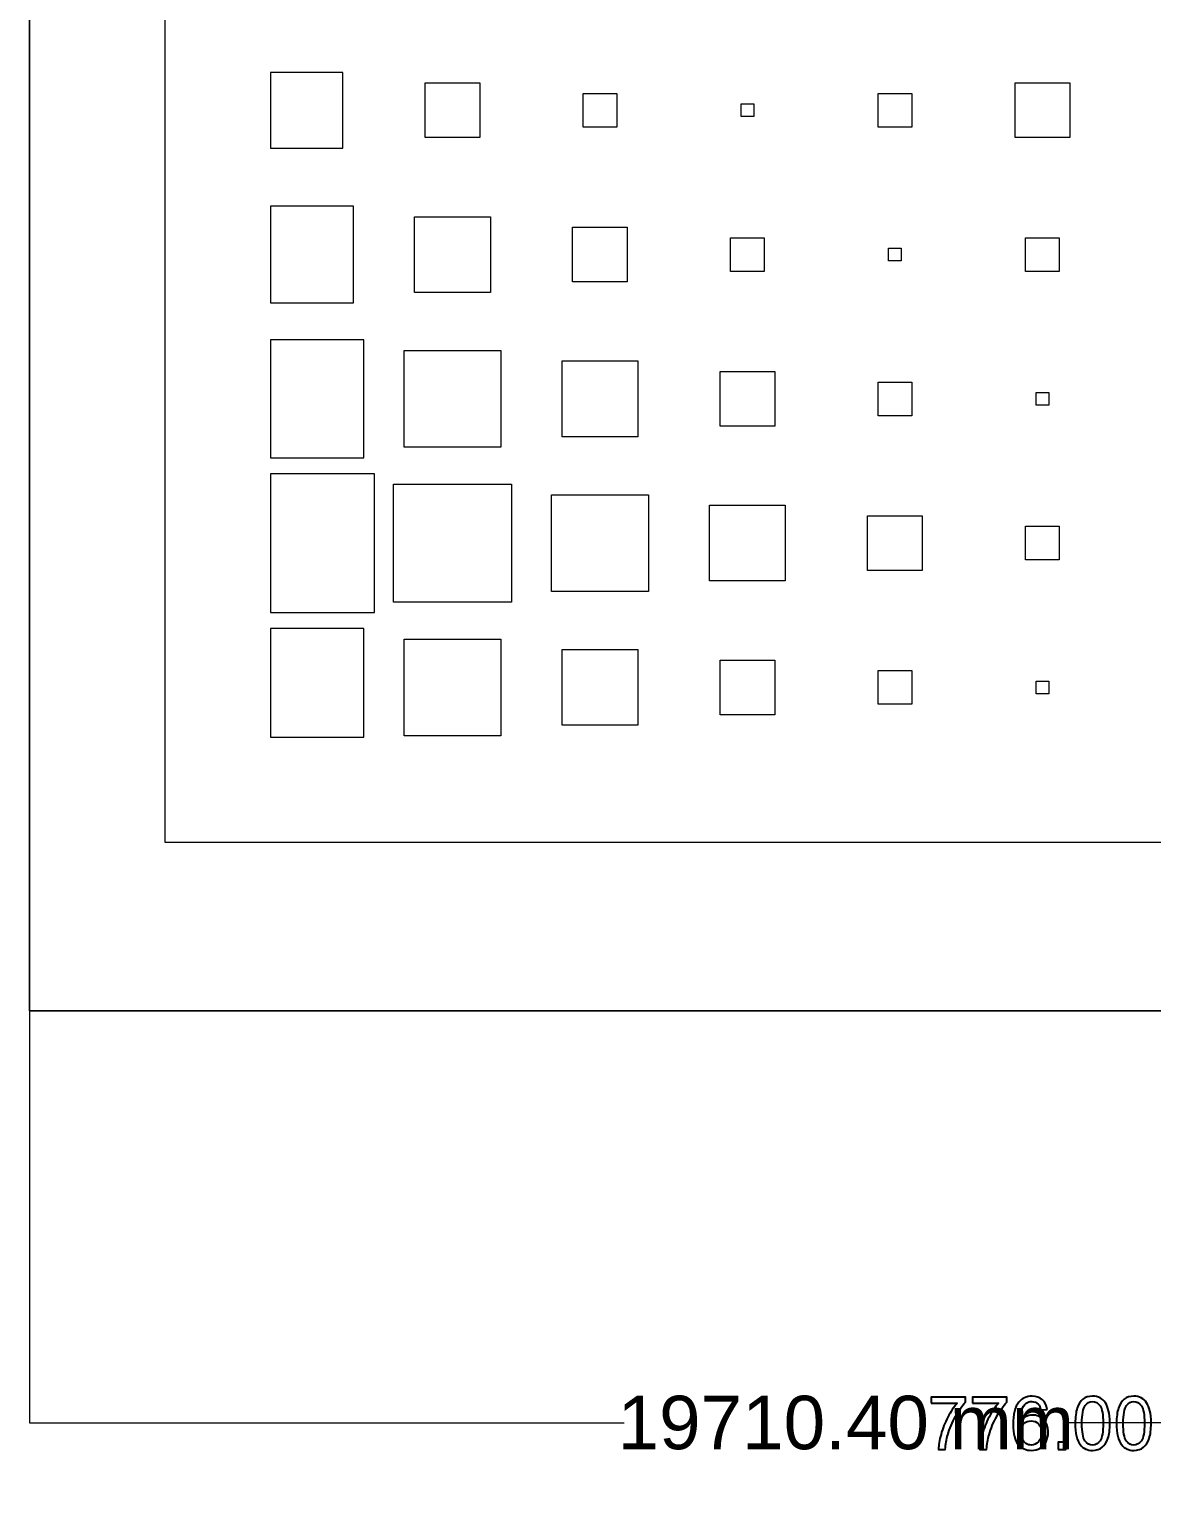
# Model space of a CAD drawing. Header units: millimetres. Extents: x -1282 to 711, y -1253 to 1504.
# Drawn here: x -388 to 145, y -1253 to -553 of the extents above; entities that cross this region are included whole.
import ezdxf

# ---------------------------------------------------------------- set-up
doc = ezdxf.new("R2010")
doc.units = ezdxf.units.MM
doc.header["$MEASUREMENT"] = 0
doc.layers.add('Livello 1', color=7, linetype='Continuous')
doc.styles.add('1', font='arial.ttf', dxfattribs={"height": 25.400016})
doc.dimstyles.get("Standard").update_dxf_attribs({"dimtxt": 0.18, "dimasz": 0.18, "dimexe": 0.18, "dimexo": 0.0625, "dimgap": 0.09, "dimtad": 0, "dimtih": 1, "dimtoh": 1, "dimdec": 4, "dimzin": 0, "dimdsep": 46, "dimtxsty": 'Standard', "dimcen": 0.09, "dimadec": 0, "dimazin": 0, "dimtfac": 1, "dimtdec": 4, "dimtofl": 0, "dimtmove": 0, "dimatfit": 3, "dimfxl": 1, "dimtolj": 1, "dimtzin": 0, "dimarcsym": 0})

# ---------------------------------------------------------------- blocks, each defined once
blk = doc.blocks.new('*D4')
at = {"layer": 'Defpoints', "color": 0}
for p in [(388, -951.92), (-388, -1019.5), (388, -1215.39)]:
    blk.add_point(p, dxfattribs=at)
at = {"layer": 'Livello 1', "color": 250, "lineweight": 9}
for p, q in [((388, -951.99), (388, -1215.57)), ((-388, -1019.56), (-388, -1215.57)), ((-387.82, -1215.39), (-105.41, -1215.39)), ((387.82, -1215.39), (105.41, -1215.39))]:
    blk.add_line(p, q, dxfattribs=at)
at = {"layer": 'Livello 1', "color": 250}
for points in [[(-387.82, -1215.36), (-387.82, -1215.42), (-388, -1215.39)], [(387.82, -1215.42), (387.82, -1215.36), (388, -1215.39)]]:
    blk.add_solid(points, dxfattribs=at)
at = {"layer": 'Livello 1', "color": 250, "insert": (0, -1215.39), "char_height": 25.4, "attachment_point": 5, "style": '1'}
blk.add_mtext('\\A1;19710.40 mm', dxfattribs=at)

msp = doc.modelspace()

# ---------------------------------------------------------------- linework, layer by layer
at = {"layer": 'Livello 1', "color": 2, "lineweight": 9}
msp.add_lwpolyline([(-388, -1019.5), (388, -1019.5), (388, 1069.4996), (-388, 1069.4996), (-388, -1019.5)], close=True, dxfattribs=at)
at = {"layer": 'Livello 1', "color": 177, "lineweight": 9}
msp.add_open_spline([(323.5, 989.4996), (323.5, 989.4996), (-323.5, 989.4996), (-323.5, 989.4996), (-323.5, 989.4996), (-323.5, 989.4996), (-323.5, -939.5), (-323.5, -939.5), (-323.5, -939.5), (-323.5, -939.5), (323.5, -939.5), (323.5, -939.5), (323.5, -939.5), (323.5, -939.5), (323.5, -150.5774), (323.5, -150.5774), (323.5, -150.5774), (323.5, -150.5774), (255.7846, -111.8248), (255.7846, -111.8248), (255.7846, -111.8248), (255.7846, -111.8248), (323.5, 91.9396), (323.5, 91.9396), (323.5, 91.9396), (323.5, 91.9396), (323.5, 989.4996), (323.5, 989.4996)], degree=3, knots=[0, 0, 0, 0, 0.125, 0.125, 0.125, 0.125, 0.25, 0.25, 0.25, 0.25, 0.375, 0.375, 0.375, 0.375, 0.5, 0.5, 0.5, 0.5, 0.625, 0.625, 0.625, 0.625, 0.75, 0.75, 0.75, 0.75, 1, 1, 1, 1], dxfattribs=at)
at = {"layer": 'Livello 1', "color": 242, "lineweight": 9}
for points, knots in [([(388, 980.5), (388, 980.5), (388, -1019.5), (388, -1019.5), (388, -1019.5), (388, -1019.5), (-388, -1019.5), (-388, -1019.5), (-388, -1019.5), (-388, -1019.5), (-388, 980.5), (-388, 980.5)], [0, 0, 0, 0, 0.25, 0.25, 0.25, 0.25, 0.5, 0.5, 0.5, 0.5, 1, 1, 1, 1]), ([(-273.5, -609.5188), (-273.5, -609.5188), (-239.026, -609.5188), (-239.026, -609.5188), (-239.026, -609.5188), (-239.026, -609.5188), (-239.026, -573.5188), (-239.026, -573.5188), (-239.026, -573.5188), (-239.026, -573.5188), (-273.5, -573.5188), (-273.5, -573.5188)], [0, 0, 0, 0, 0.25, 0.25, 0.25, 0.25, 0.5, 0.5, 0.5, 0.5, 1, 1, 1, 1]), ([(-199.9374, -604.5188), (-199.9374, -604.5188), (-173.9374, -604.5188), (-173.9374, -604.5188), (-173.9374, -604.5188), (-173.9374, -604.5188), (-173.9374, -578.5188), (-173.9374, -578.5188), (-173.9374, -578.5188), (-173.9374, -578.5188), (-199.9374, -578.5188), (-199.9374, -578.5188), (-199.9374, -578.5188), (-199.9374, -578.5188), (-199.9374, -604.5188), (-199.9374, -604.5188)], [0, 0, 0, 0, 0.2, 0.2, 0.2, 0.2, 0.4, 0.4, 0.4, 0.4, 0.6, 0.6, 0.6, 0.6, 1, 1, 1, 1]), ([(80.4174, -604.5188), (80.4174, -604.5188), (106.4174, -604.5188), (106.4174, -604.5188), (106.4174, -604.5188), (106.4174, -604.5188), (106.4174, -578.5188), (106.4174, -578.5188), (106.4174, -578.5188), (106.4174, -578.5188), (80.4174, -578.5188), (80.4174, -578.5188), (80.4174, -578.5188), (80.4174, -578.5188), (80.4174, -604.5188), (80.4174, -604.5188)], [0, 0, 0, 0, 0.2, 0.2, 0.2, 0.2, 0.4, 0.4, 0.4, 0.4, 0.6, 0.6, 0.6, 0.6, 1, 1, 1, 1]), ([(-124.8488, -599.5188), (-124.8488, -599.5188), (-108.8488, -599.5188), (-108.8488, -599.5188), (-108.8488, -599.5188), (-108.8488, -599.5188), (-108.8488, -583.5188), (-108.8488, -583.5188), (-108.8488, -583.5188), (-108.8488, -583.5188), (-124.8488, -583.5188), (-124.8488, -583.5188), (-124.8488, -583.5188), (-124.8488, -583.5188), (-124.8488, -599.5188), (-124.8488, -599.5188)], [0, 0, 0, 0, 0.2, 0.2, 0.2, 0.2, 0.4, 0.4, 0.4, 0.4, 0.6, 0.6, 0.6, 0.6, 1, 1, 1, 1]), ([(15.3286, -599.5188), (15.3286, -599.5188), (31.3286, -599.5188), (31.3286, -599.5188), (31.3286, -599.5188), (31.3286, -599.5188), (31.3286, -583.5188), (31.3286, -583.5188), (31.3286, -583.5188), (31.3286, -583.5188), (15.3286, -583.5188), (15.3286, -583.5188), (15.3286, -583.5188), (15.3286, -583.5188), (15.3286, -599.5188), (15.3286, -599.5188)], [0, 0, 0, 0, 0.2, 0.2, 0.2, 0.2, 0.4, 0.4, 0.4, 0.4, 0.6, 0.6, 0.6, 0.6, 1, 1, 1, 1]), ([(-49.76, -594.5188), (-49.76, -594.5188), (-43.76, -594.5188), (-43.76, -594.5188), (-43.76, -594.5188), (-43.76, -594.5188), (-43.76, -588.5188), (-43.76, -588.5188), (-43.76, -588.5188), (-43.76, -588.5188), (-49.76, -588.5188), (-49.76, -588.5188), (-49.76, -588.5188), (-49.76, -588.5188), (-49.76, -594.5188), (-49.76, -594.5188)], [0, 0, 0, 0, 0.2, 0.2, 0.2, 0.2, 0.4, 0.4, 0.4, 0.4, 0.6, 0.6, 0.6, 0.6, 1, 1, 1, 1]), ([(-273.5001, -683.0959), (-273.5001, -683.0959), (-234.026, -683.0959), (-234.026, -683.0959), (-234.026, -683.0959), (-234.026, -683.0959), (-234.026, -637.0959), (-234.026, -637.0959), (-234.026, -637.0959), (-234.026, -637.0959), (-273.5001, -637.0959), (-273.5001, -637.0959)], [0, 0, 0, 0, 0.25, 0.25, 0.25, 0.25, 0.5, 0.5, 0.5, 0.5, 1, 1, 1, 1]), ([(-204.9374, -678.0959), (-204.9374, -678.0959), (-168.9374, -678.0959), (-168.9374, -678.0959), (-168.9374, -678.0959), (-168.9374, -678.0959), (-168.9374, -642.0959), (-168.9374, -642.0959), (-168.9374, -642.0959), (-168.9374, -642.0959), (-204.9374, -642.0959), (-204.9374, -642.0959), (-204.9374, -642.0959), (-204.9374, -642.0959), (-204.9374, -678.0959), (-204.9374, -678.0959)], [0, 0, 0, 0, 0.2, 0.2, 0.2, 0.2, 0.4, 0.4, 0.4, 0.4, 0.6, 0.6, 0.6, 0.6, 1, 1, 1, 1]), ([(-129.8482, -673.0959), (-129.8482, -673.0959), (-103.8482, -673.0959), (-103.8482, -673.0959), (-103.8482, -673.0959), (-103.8482, -673.0959), (-103.8482, -647.0959), (-103.8482, -647.0959), (-103.8482, -647.0959), (-103.8482, -647.0959), (-129.8482, -647.0959), (-129.8482, -647.0959), (-129.8482, -647.0959), (-129.8482, -647.0959), (-129.8482, -673.0959), (-129.8482, -673.0959)], [0, 0, 0, 0, 0.2, 0.2, 0.2, 0.2, 0.4, 0.4, 0.4, 0.4, 0.6, 0.6, 0.6, 0.6, 1, 1, 1, 1]), ([(-54.7596, -668.0959), (-54.7596, -668.0959), (-38.7596, -668.0959), (-38.7596, -668.0959), (-38.7596, -668.0959), (-38.7596, -668.0959), (-38.7596, -652.0959), (-38.7596, -652.0959), (-38.7596, -652.0959), (-38.7596, -652.0959), (-54.7596, -652.0959), (-54.7596, -652.0959), (-54.7596, -652.0959), (-54.7596, -652.0959), (-54.7596, -668.0959), (-54.7596, -668.0959)], [0, 0, 0, 0, 0.2, 0.2, 0.2, 0.2, 0.4, 0.4, 0.4, 0.4, 0.6, 0.6, 0.6, 0.6, 1, 1, 1, 1]), ([(20.3292, -663.0959), (20.3292, -663.0959), (26.3292, -663.0959), (26.3292, -663.0959), (26.3292, -663.0959), (26.3292, -663.0959), (26.3292, -657.0959), (26.3292, -657.0959), (26.3292, -657.0959), (26.3292, -657.0959), (20.3292, -657.0959), (20.3292, -657.0959), (20.3292, -657.0959), (20.3292, -657.0959), (20.3292, -663.0959), (20.3292, -663.0959)], [0, 0, 0, 0, 0.2, 0.2, 0.2, 0.2, 0.4, 0.4, 0.4, 0.4, 0.6, 0.6, 0.6, 0.6, 1, 1, 1, 1]), ([(85.4178, -668.0959), (85.4178, -668.0959), (101.4178, -668.0959), (101.4178, -668.0959), (101.4178, -668.0959), (101.4178, -668.0959), (101.4178, -652.0959), (101.4178, -652.0959), (101.4178, -652.0959), (101.4178, -652.0959), (85.4178, -652.0959), (85.4178, -652.0959), (85.4178, -652.0959), (85.4178, -652.0959), (85.4178, -668.0959), (85.4178, -668.0959)], [0, 0, 0, 0, 0.2, 0.2, 0.2, 0.2, 0.4, 0.4, 0.4, 0.4, 0.6, 0.6, 0.6, 0.6, 1, 1, 1, 1]), ([(-273.5001, -756.6729), (-273.5001, -756.6729), (-229.026, -756.6729), (-229.026, -756.6729), (-229.026, -756.6729), (-229.026, -756.6729), (-229.026, -700.6729), (-229.026, -700.6729), (-229.026, -700.6729), (-229.026, -700.6729), (-273.5, -700.6729), (-273.5, -700.6729)], [0, 0, 0, 0, 0.25, 0.25, 0.25, 0.25, 0.5, 0.5, 0.5, 0.5, 1, 1, 1, 1]), ([(-209.9374, -751.6729), (-209.9374, -751.6729), (-163.9374, -751.6729), (-163.9374, -751.6729), (-163.9374, -751.6729), (-163.9374, -751.6729), (-163.9374, -705.6729), (-163.9374, -705.6729), (-163.9374, -705.6729), (-163.9374, -705.6729), (-209.9374, -705.6729), (-209.9374, -705.6729), (-209.9374, -705.6729), (-209.9374, -705.6729), (-209.9374, -751.6729), (-209.9374, -751.6729)], [0, 0, 0, 0, 0.2, 0.2, 0.2, 0.2, 0.4, 0.4, 0.4, 0.4, 0.6, 0.6, 0.6, 0.6, 1, 1, 1, 1]), ([(-134.849, -746.6729), (-134.849, -746.6729), (-98.849, -746.6729), (-98.849, -746.6729), (-98.849, -746.6729), (-98.849, -746.6729), (-98.849, -710.6729), (-98.849, -710.6729), (-98.849, -710.6729), (-98.849, -710.6729), (-134.849, -710.6729), (-134.849, -710.6729), (-134.849, -710.6729), (-134.849, -710.6729), (-134.849, -746.6729), (-134.849, -746.6729)], [0, 0, 0, 0, 0.2, 0.2, 0.2, 0.2, 0.4, 0.4, 0.4, 0.4, 0.6, 0.6, 0.6, 0.6, 1, 1, 1, 1]), ([(-59.7598, -741.6729), (-59.7598, -741.6729), (-33.7598, -741.6729), (-33.7598, -741.6729), (-33.7598, -741.6729), (-33.7598, -741.6729), (-33.7598, -715.6729), (-33.7598, -715.6729), (-33.7598, -715.6729), (-33.7598, -715.6729), (-59.7598, -715.6729), (-59.7598, -715.6729), (-59.7598, -715.6729), (-59.7598, -715.6729), (-59.7598, -741.6729), (-59.7598, -741.6729)], [0, 0, 0, 0, 0.2, 0.2, 0.2, 0.2, 0.4, 0.4, 0.4, 0.4, 0.6, 0.6, 0.6, 0.6, 1, 1, 1, 1]), ([(15.3288, -736.6729), (15.3288, -736.6729), (31.3288, -736.6729), (31.3288, -736.6729), (31.3288, -736.6729), (31.3288, -736.6729), (31.3288, -720.6729), (31.3288, -720.6729), (31.3288, -720.6729), (31.3288, -720.6729), (15.3288, -720.6729), (15.3288, -720.6729), (15.3288, -720.6729), (15.3288, -720.6729), (15.3288, -736.6729), (15.3288, -736.6729)], [0, 0, 0, 0, 0.2, 0.2, 0.2, 0.2, 0.4, 0.4, 0.4, 0.4, 0.6, 0.6, 0.6, 0.6, 1, 1, 1, 1]), ([(90.4176, -731.6729), (90.4176, -731.6729), (96.4176, -731.6729), (96.4176, -731.6729), (96.4176, -731.6729), (96.4176, -731.6729), (96.4176, -725.6729), (96.4176, -725.6729), (96.4176, -725.6729), (96.4176, -725.6729), (90.4176, -725.6729), (90.4176, -725.6729), (90.4176, -725.6729), (90.4176, -725.6729), (90.4176, -731.6729), (90.4176, -731.6729)], [0, 0, 0, 0, 0.2, 0.2, 0.2, 0.2, 0.4, 0.4, 0.4, 0.4, 0.6, 0.6, 0.6, 0.6, 1, 1, 1, 1]), ([(-273.5, -830.25), (-273.5, -830.25), (-224.026, -830.25), (-224.026, -830.25), (-224.026, -830.25), (-224.026, -830.25), (-224.026, -764.25), (-224.026, -764.25), (-224.026, -764.25), (-224.026, -764.25), (-273.5, -764.25), (-273.5, -764.25)], [0, 0, 0, 0, 0.25, 0.25, 0.25, 0.25, 0.5, 0.5, 0.5, 0.5, 1, 1, 1, 1]), ([(-214.9374, -825.25), (-214.9374, -825.25), (-158.9374, -825.25), (-158.9374, -825.25), (-158.9374, -825.25), (-158.9374, -825.25), (-158.9374, -769.25), (-158.9374, -769.25), (-158.9374, -769.25), (-158.9374, -769.25), (-214.9374, -769.25), (-214.9374, -769.25), (-214.9374, -769.25), (-214.9374, -769.25), (-214.9374, -825.25), (-214.9374, -825.25)], [0, 0, 0, 0, 0.2, 0.2, 0.2, 0.2, 0.4, 0.4, 0.4, 0.4, 0.6, 0.6, 0.6, 0.6, 1, 1, 1, 1]), ([(-139.8486, -820.25), (-139.8486, -820.25), (-93.8486, -820.25), (-93.8486, -820.25), (-93.8486, -820.25), (-93.8486, -820.25), (-93.8486, -774.25), (-93.8486, -774.25), (-93.8486, -774.25), (-93.8486, -774.25), (-139.8486, -774.25), (-139.8486, -774.25), (-139.8486, -774.25), (-139.8486, -774.25), (-139.8486, -820.25), (-139.8486, -820.25)], [0, 0, 0, 0, 0.2, 0.2, 0.2, 0.2, 0.4, 0.4, 0.4, 0.4, 0.6, 0.6, 0.6, 0.6, 1, 1, 1, 1]), ([(-64.7602, -815.25), (-64.7602, -815.25), (-28.7602, -815.25), (-28.7602, -815.25), (-28.7602, -815.25), (-28.7602, -815.25), (-28.7602, -779.25), (-28.7602, -779.25), (-28.7602, -779.25), (-28.7602, -779.25), (-64.7602, -779.25), (-64.7602, -779.25), (-64.7602, -779.25), (-64.7602, -779.25), (-64.7602, -815.25), (-64.7602, -815.25)], [0, 0, 0, 0, 0.2, 0.2, 0.2, 0.2, 0.4, 0.4, 0.4, 0.4, 0.6, 0.6, 0.6, 0.6, 1, 1, 1, 1]), ([(10.329, -810.25), (10.329, -810.25), (36.329, -810.25), (36.329, -810.25), (36.329, -810.25), (36.329, -810.25), (36.329, -784.25), (36.329, -784.25), (36.329, -784.25), (36.329, -784.25), (10.329, -784.25), (10.329, -784.25), (10.329, -784.25), (10.329, -784.25), (10.329, -810.25), (10.329, -810.25)], [0, 0, 0, 0, 0.2, 0.2, 0.2, 0.2, 0.4, 0.4, 0.4, 0.4, 0.6, 0.6, 0.6, 0.6, 1, 1, 1, 1]), ([(85.4176, -805.25), (85.4176, -805.25), (101.4176, -805.25), (101.4176, -805.25), (101.4176, -805.25), (101.4176, -805.25), (101.4176, -789.25), (101.4176, -789.25), (101.4176, -789.25), (101.4176, -789.25), (85.4176, -789.25), (85.4176, -789.25), (85.4176, -789.25), (85.4176, -789.25), (85.4176, -805.25), (85.4176, -805.25)], [0, 0, 0, 0, 0.2, 0.2, 0.2, 0.2, 0.4, 0.4, 0.4, 0.4, 0.6, 0.6, 0.6, 0.6, 1, 1, 1, 1]), ([(-229.026, -889.5), (-229.026, -889.5), (-229.026, -837.8269), (-229.026, -837.8269), (-229.026, -837.8269), (-229.026, -837.8269), (-273.5001, -837.8269), (-273.5001, -837.8269)], [0, 0, 0, 0, 0.333333333, 0.333333333, 0.333333333, 0.333333333, 1, 1, 1, 1]), ([(-273.5, -837.8269), (-273.5, -837.8269), (-273.5, -889.5), (-273.5, -889.5), (-273.5, -889.5), (-273.5, -889.5), (-229.0261, -889.5), (-229.0261, -889.5)], [0, 0, 0, 0, 0.333333333, 0.333333333, 0.333333333, 0.333333333, 1, 1, 1, 1]), ([(-209.9374, -888.8269), (-209.9374, -888.8269), (-163.9374, -888.8269), (-163.9374, -888.8269), (-163.9374, -888.8269), (-163.9374, -888.8269), (-163.9374, -842.8269), (-163.9374, -842.8269), (-163.9374, -842.8269), (-163.9374, -842.8269), (-209.9374, -842.8269), (-209.9374, -842.8269), (-209.9374, -842.8269), (-209.9374, -842.8269), (-209.9374, -888.8269), (-209.9374, -888.8269)], [0, 0, 0, 0, 0.2, 0.2, 0.2, 0.2, 0.4, 0.4, 0.4, 0.4, 0.6, 0.6, 0.6, 0.6, 1, 1, 1, 1]), ([(-134.849, -883.8269), (-134.849, -883.8269), (-98.849, -883.8269), (-98.849, -883.8269), (-98.849, -883.8269), (-98.849, -883.8269), (-98.849, -847.8269), (-98.849, -847.8269), (-98.849, -847.8269), (-98.849, -847.8269), (-134.849, -847.8269), (-134.849, -847.8269), (-134.849, -847.8269), (-134.849, -847.8269), (-134.849, -883.8269), (-134.849, -883.8269)], [0, 0, 0, 0, 0.2, 0.2, 0.2, 0.2, 0.4, 0.4, 0.4, 0.4, 0.6, 0.6, 0.6, 0.6, 1, 1, 1, 1]), ([(-59.7598, -878.8269), (-59.7598, -878.8269), (-33.7598, -878.8269), (-33.7598, -878.8269), (-33.7598, -878.8269), (-33.7598, -878.8269), (-33.7598, -852.8269), (-33.7598, -852.8269), (-33.7598, -852.8269), (-33.7598, -852.8269), (-59.7598, -852.8269), (-59.7598, -852.8269), (-59.7598, -852.8269), (-59.7598, -852.8269), (-59.7598, -878.8269), (-59.7598, -878.8269)], [0, 0, 0, 0, 0.2, 0.2, 0.2, 0.2, 0.4, 0.4, 0.4, 0.4, 0.6, 0.6, 0.6, 0.6, 1, 1, 1, 1]), ([(15.3288, -873.8269), (15.3288, -873.8269), (31.3288, -873.8269), (31.3288, -873.8269), (31.3288, -873.8269), (31.3288, -873.8269), (31.3288, -857.8269), (31.3288, -857.8269), (31.3288, -857.8269), (31.3288, -857.8269), (15.3288, -857.8269), (15.3288, -857.8269), (15.3288, -857.8269), (15.3288, -857.8269), (15.3288, -873.8269), (15.3288, -873.8269)], [0, 0, 0, 0, 0.2, 0.2, 0.2, 0.2, 0.4, 0.4, 0.4, 0.4, 0.6, 0.6, 0.6, 0.6, 1, 1, 1, 1]), ([(90.4176, -868.8269), (90.4176, -868.8269), (96.4176, -868.8269), (96.4176, -868.8269), (96.4176, -868.8269), (96.4176, -868.8269), (96.4176, -862.8269), (96.4176, -862.8269), (96.4176, -862.8269), (96.4176, -862.8269), (90.4176, -862.8269), (90.4176, -862.8269), (90.4176, -862.8269), (90.4176, -862.8269), (90.4176, -868.8269), (90.4176, -868.8269)], [0, 0, 0, 0, 0.2, 0.2, 0.2, 0.2, 0.4, 0.4, 0.4, 0.4, 0.6, 0.6, 0.6, 0.6, 1, 1, 1, 1])]:
    msp.add_open_spline(points, degree=3, knots=knots, dxfattribs=at)
for points in [[(-273.5, -573.5188), (-273.5, -573.5188), (-273.5, -609.5188), (-273.5, -609.5188)], [(-273.5, -637.0959), (-273.5, -637.0959), (-273.5, -683.0959), (-273.5, -683.0959)], [(-273.5, -700.6729), (-273.5, -700.6729), (-273.5, -756.6729), (-273.5, -756.6729)], [(-273.5, -764.25), (-273.5, -764.25), (-273.5, -830.25), (-273.5, -830.25)]]:
    msp.add_open_spline(points, degree=3, dxfattribs=at)
at = {"layer": 'Livello 1', "color": 250}
for points, knots in [([(40.5598, -1206.091), (40.5598, -1206.091), (40.5598, -1203.1277), (40.5598, -1203.1277), (40.5598, -1203.1277), (40.5598, -1203.1277), (56.8934, -1203.1277), (56.8934, -1203.1277), (56.8934, -1203.1277), (56.8934, -1203.1277), (56.8934, -1205.5266), (56.8934, -1205.5266), (56.8934, -1205.5266), (55.2882, -1207.2376), (53.689, -1209.513), (52.1132, -1212.3528), (52.1132, -1212.3528), (50.5316, -1215.1927), (49.3145, -1218.1149), (48.4502, -1221.1194), (48.4502, -1221.1194), (47.8329, -1223.2302), (47.433, -1225.5526), (47.2625, -1228.0691), (47.2625, -1228.0691), (47.2625, -1228.0691), (44.0875, -1228.0691), (44.0875, -1228.0691), (44.0875, -1228.0691), (44.1228, -1226.0818), (44.5109, -1223.677), (45.2576, -1220.8607), (45.2576, -1220.8607), (46.0043, -1218.0384), (47.0685, -1215.3221), (48.462, -1212.7056), (48.462, -1212.7056), (49.8555, -1210.0892), (51.3371, -1207.8843), (52.907, -1206.091), (52.907, -1206.091), (52.907, -1206.091), (40.5598, -1206.091), (40.5598, -1206.091)], [0, 0, 0, 0, 0.083333333, 0.083333333, 0.083333333, 0.083333333, 0.166666667, 0.166666667, 0.166666667, 0.166666667, 0.25, 0.25, 0.25, 0.25, 0.333333333, 0.333333333, 0.333333333, 0.333333333, 0.416666667, 0.416666667, 0.416666667, 0.416666667, 0.5, 0.5, 0.5, 0.5, 0.583333333, 0.583333333, 0.583333333, 0.583333333, 0.666666667, 0.666666667, 0.666666667, 0.666666667, 0.75, 0.75, 0.75, 0.75, 0.833333333, 0.833333333, 0.833333333, 0.833333333, 1, 1, 1, 1]), ([(60.1801, -1206.091), (60.1801, -1206.091), (60.1801, -1203.1277), (60.1801, -1203.1277), (60.1801, -1203.1277), (60.1801, -1203.1277), (76.5137, -1203.1277), (76.5137, -1203.1277), (76.5137, -1203.1277), (76.5137, -1203.1277), (76.5137, -1205.5266), (76.5137, -1205.5266), (76.5137, -1205.5266), (74.9085, -1207.2376), (73.3093, -1209.513), (71.7335, -1212.3528), (71.7335, -1212.3528), (70.1519, -1215.1927), (68.9348, -1218.1149), (68.0705, -1221.1194), (68.0705, -1221.1194), (67.4532, -1223.2302), (67.0533, -1225.5526), (66.8828, -1228.0691), (66.8828, -1228.0691), (66.8828, -1228.0691), (63.7078, -1228.0691), (63.7078, -1228.0691), (63.7078, -1228.0691), (63.7431, -1226.0818), (64.1312, -1223.677), (64.8779, -1220.8607), (64.8779, -1220.8607), (65.6246, -1218.0384), (66.6888, -1215.3221), (68.0823, -1212.7056), (68.0823, -1212.7056), (69.4758, -1210.0892), (70.9574, -1207.8843), (72.5273, -1206.091), (72.5273, -1206.091), (72.5273, -1206.091), (60.1801, -1206.091), (60.1801, -1206.091)], [0, 0, 0, 0, 0.083333333, 0.083333333, 0.083333333, 0.083333333, 0.166666667, 0.166666667, 0.166666667, 0.166666667, 0.25, 0.25, 0.25, 0.25, 0.333333333, 0.333333333, 0.333333333, 0.333333333, 0.416666667, 0.416666667, 0.416666667, 0.416666667, 0.5, 0.5, 0.5, 0.5, 0.583333333, 0.583333333, 0.583333333, 0.583333333, 0.666666667, 0.666666667, 0.666666667, 0.666666667, 0.75, 0.75, 0.75, 0.75, 0.833333333, 0.833333333, 0.833333333, 0.833333333, 1, 1, 1, 1]), ([(95.7459, -1208.9838), (95.7459, -1208.9838), (92.6768, -1209.2308), (92.6768, -1209.2308), (92.6768, -1209.2308), (92.4004, -1208.0137), (92.0065, -1207.1258), (91.4949, -1206.5732), (91.4949, -1206.5732), (90.6542, -1205.6853), (89.6135, -1205.2444), (88.3787, -1205.2444), (88.3787, -1205.2444), (87.3851, -1205.2444), (86.5031, -1205.5207), (85.7447, -1206.0734), (85.7447, -1206.0734), (84.7686, -1206.7848), (84.0043, -1207.8196), (83.434, -1209.1837), (83.434, -1209.1837), (82.8695, -1210.5537), (82.5755, -1212.4998), (82.552, -1215.0222), (82.552, -1215.0222), (83.2987, -1213.8874), (84.216, -1213.0408), (85.2978, -1212.494), (85.2978, -1212.494), (86.3797, -1211.9413), (87.5086, -1211.6649), (88.6962, -1211.6649), (88.6962, -1211.6649), (90.7659, -1211.6649), (92.5298, -1212.4293), (93.9879, -1213.9521), (93.9879, -1213.9521), (95.4402, -1215.4749), (96.1693, -1217.4387), (96.1693, -1219.8553), (96.1693, -1219.8553), (96.1693, -1221.4428), (95.8282, -1222.9127), (95.1462, -1224.2767), (95.1462, -1224.2767), (94.4583, -1225.6408), (93.5234, -1226.6815), (92.324, -1227.4047), (92.324, -1227.4047), (91.1304, -1228.1279), (89.7722, -1228.4924), (88.2553, -1228.4924), (88.2553, -1228.4924), (85.6741, -1228.4924), (83.5633, -1227.5399), (81.9288, -1225.6408), (81.9288, -1225.6408), (80.3001, -1223.7417), (79.4829, -1220.6078), (79.4829, -1216.2452), (79.4829, -1216.2452), (79.4829, -1211.3651), (80.3883, -1207.8138), (82.1934, -1205.5971), (82.1934, -1205.5971), (83.7691, -1203.6686), (85.8917, -1202.7044), (88.5669, -1202.7044), (88.5669, -1202.7044), (90.5542, -1202.7044), (92.1887, -1203.2629), (93.4587, -1204.3742), (93.4587, -1204.3742), (94.7287, -1205.4854), (95.4931, -1207.02), (95.7459, -1208.9838)], [0, 0, 0, 0, 0.05, 0.05, 0.05, 0.05, 0.1, 0.1, 0.1, 0.1, 0.15, 0.15, 0.15, 0.15, 0.2, 0.2, 0.2, 0.2, 0.25, 0.25, 0.25, 0.25, 0.3, 0.3, 0.3, 0.3, 0.35, 0.35, 0.35, 0.35, 0.4, 0.4, 0.4, 0.4, 0.45, 0.45, 0.45, 0.45, 0.5, 0.5, 0.5, 0.5, 0.55, 0.55, 0.55, 0.55, 0.6, 0.6, 0.6, 0.6, 0.65, 0.65, 0.65, 0.65, 0.7, 0.7, 0.7, 0.7, 0.75, 0.75, 0.75, 0.75, 0.8, 0.8, 0.8, 0.8, 0.85, 0.85, 0.85, 0.85, 0.9, 0.9, 0.9, 0.9, 1, 1, 1, 1]), ([(109.0456, -1215.6043), (109.0456, -1212.6233), (109.3513, -1210.2127), (109.9628, -1208.39), (109.9628, -1208.39), (110.5802, -1206.5614), (111.4915, -1205.1562), (112.7027, -1204.1743), (112.7027, -1204.1743), (113.908, -1203.1924), (115.4308, -1202.7044), (117.2653, -1202.7044), (117.2653, -1202.7044), (118.6176, -1202.7044), (119.8053, -1202.9748), (120.8342, -1203.5216), (120.8342, -1203.5216), (121.8573, -1204.0684), (122.704, -1204.8563), (123.3625, -1205.8852), (123.3625, -1205.8852), (124.021, -1206.9083), (124.5384, -1208.1607), (124.9147, -1209.6364), (124.9147, -1209.6364), (125.2969, -1211.1122), (125.485, -1213.1054), (125.485, -1215.6043), (125.485, -1215.6043), (125.485, -1218.5676), (125.1793, -1220.9665), (124.5737, -1222.7892), (124.5737, -1222.7892), (123.9681, -1224.6178), (123.0567, -1226.023), (121.8455, -1227.0108), (121.8455, -1227.0108), (120.6402, -1227.9985), (119.1115, -1228.4924), (117.2653, -1228.4924), (117.2653, -1228.4924), (114.837, -1228.4924), (112.9261, -1227.6281), (111.5385, -1225.8936), (111.5385, -1225.8936), (109.8746, -1223.777), (109.0456, -1220.3491), (109.0456, -1215.6043)], [0, 0, 0, 0, 0.076923077, 0.076923077, 0.076923077, 0.076923077, 0.153846154, 0.153846154, 0.153846154, 0.153846154, 0.230769231, 0.230769231, 0.230769231, 0.230769231, 0.307692308, 0.307692308, 0.307692308, 0.307692308, 0.384615385, 0.384615385, 0.384615385, 0.384615385, 0.461538462, 0.461538462, 0.461538462, 0.461538462, 0.538461538, 0.538461538, 0.538461538, 0.538461538, 0.615384615, 0.615384615, 0.615384615, 0.615384615, 0.692307692, 0.692307692, 0.692307692, 0.692307692, 0.769230769, 0.769230769, 0.769230769, 0.769230769, 0.846153846, 0.846153846, 0.846153846, 0.846153846, 1, 1, 1, 1]), ([(128.6659, -1215.6043), (128.6659, -1212.6233), (128.9716, -1210.2127), (129.5831, -1208.39), (129.5831, -1208.39), (130.2005, -1206.5614), (131.1118, -1205.1562), (132.323, -1204.1743), (132.323, -1204.1743), (133.5283, -1203.1924), (135.0511, -1202.7044), (136.8856, -1202.7044), (136.8856, -1202.7044), (138.2379, -1202.7044), (139.4256, -1202.9748), (140.4545, -1203.5216), (140.4545, -1203.5216), (141.4776, -1204.0684), (142.3243, -1204.8563), (142.9828, -1205.8852), (142.9828, -1205.8852), (143.6413, -1206.9083), (144.1587, -1208.1607), (144.535, -1209.6364), (144.535, -1209.6364), (144.9172, -1211.1122), (145.1053, -1213.1054), (145.1053, -1215.6043), (145.1053, -1215.6043), (145.1053, -1218.5676), (144.7996, -1220.9665), (144.194, -1222.7892), (144.194, -1222.7892), (143.5884, -1224.6178), (142.677, -1226.023), (141.4658, -1227.0108), (141.4658, -1227.0108), (140.2605, -1227.9985), (138.7318, -1228.4924), (136.8856, -1228.4924), (136.8856, -1228.4924), (134.4573, -1228.4924), (132.5464, -1227.6281), (131.1588, -1225.8936), (131.1588, -1225.8936), (129.4949, -1223.777), (128.6659, -1220.3491), (128.6659, -1215.6043)], [0, 0, 0, 0, 0.076923077, 0.076923077, 0.076923077, 0.076923077, 0.153846154, 0.153846154, 0.153846154, 0.153846154, 0.230769231, 0.230769231, 0.230769231, 0.230769231, 0.307692308, 0.307692308, 0.307692308, 0.307692308, 0.384615385, 0.384615385, 0.384615385, 0.384615385, 0.461538462, 0.461538462, 0.461538462, 0.461538462, 0.538461538, 0.538461538, 0.538461538, 0.538461538, 0.615384615, 0.615384615, 0.615384615, 0.615384615, 0.692307692, 0.692307692, 0.692307692, 0.692307692, 0.769230769, 0.769230769, 0.769230769, 0.769230769, 0.846153846, 0.846153846, 0.846153846, 0.846153846, 1, 1, 1, 1]), ([(112.2206, -1215.616), (112.2206, -1219.7729), (112.7027, -1222.5364), (113.6728, -1223.9004), (113.6728, -1223.9004), (114.643, -1225.2704), (115.8424, -1225.9524), (117.2653, -1225.9524), (117.2653, -1225.9524), (118.6882, -1225.9524), (119.8876, -1225.2645), (120.8578, -1223.8946), (120.8578, -1223.8946), (121.8279, -1222.5187), (122.31, -1219.7612), (122.31, -1215.616), (122.31, -1215.616), (122.31, -1211.4591), (121.8279, -1208.6957), (120.8578, -1207.3316), (120.8578, -1207.3316), (119.8935, -1205.9617), (118.6823, -1205.2796), (117.23, -1205.2796), (117.23, -1205.2796), (115.8071, -1205.2796), (114.6665, -1205.8852), (113.814, -1207.0906), (113.814, -1207.0906), (112.7497, -1208.6252), (112.2206, -1211.4709), (112.2206, -1215.616)], [0, 0, 0, 0, 0.111111111, 0.111111111, 0.111111111, 0.111111111, 0.222222222, 0.222222222, 0.222222222, 0.222222222, 0.333333333, 0.333333333, 0.333333333, 0.333333333, 0.444444444, 0.444444444, 0.444444444, 0.444444444, 0.555555556, 0.555555556, 0.555555556, 0.555555556, 0.666666667, 0.666666667, 0.666666667, 0.666666667, 0.777777778, 0.777777778, 0.777777778, 0.777777778, 1, 1, 1, 1]), ([(131.8409, -1215.616), (131.8409, -1219.7729), (132.323, -1222.5364), (133.2931, -1223.9004), (133.2931, -1223.9004), (134.2633, -1225.2704), (135.4627, -1225.9524), (136.8856, -1225.9524), (136.8856, -1225.9524), (138.3085, -1225.9524), (139.5079, -1225.2645), (140.4781, -1223.8946), (140.4781, -1223.8946), (141.4482, -1222.5187), (141.9303, -1219.7612), (141.9303, -1215.616), (141.9303, -1215.616), (141.9303, -1211.4591), (141.4482, -1208.6957), (140.4781, -1207.3316), (140.4781, -1207.3316), (139.5138, -1205.9617), (138.3026, -1205.2796), (136.8503, -1205.2796), (136.8503, -1205.2796), (135.4274, -1205.2796), (134.2868, -1205.8852), (133.4343, -1207.0906), (133.4343, -1207.0906), (132.37, -1208.6252), (131.8409, -1211.4709), (131.8409, -1215.616)], [0, 0, 0, 0, 0.111111111, 0.111111111, 0.111111111, 0.111111111, 0.222222222, 0.222222222, 0.222222222, 0.222222222, 0.333333333, 0.333333333, 0.333333333, 0.333333333, 0.444444444, 0.444444444, 0.444444444, 0.444444444, 0.555555556, 0.555555556, 0.555555556, 0.555555556, 0.666666667, 0.666666667, 0.666666667, 0.666666667, 0.777777778, 0.777777778, 0.777777778, 0.777777778, 1, 1, 1, 1]), ([(83.0459, -1219.8847), (83.0459, -1220.9547), (83.2752, -1221.9778), (83.728, -1222.9538), (83.728, -1222.9538), (84.1807, -1223.9298), (84.8157, -1224.6707), (85.6212, -1225.1822), (85.6212, -1225.1822), (86.4326, -1225.6937), (87.291, -1225.9524), (88.2024, -1225.9524), (88.2024, -1225.9524), (89.5253, -1225.9524), (90.6542, -1225.4233), (91.589, -1224.3649), (91.589, -1224.3649), (92.5239, -1223.3066), (92.9943, -1221.872), (92.9943, -1220.0552), (92.9943, -1220.0552), (92.9943, -1218.3089), (92.5298, -1216.9331), (91.6067, -1215.9277), (91.6067, -1215.9277), (90.6836, -1214.9222), (89.5076, -1214.4166), (88.0789, -1214.4166), (88.0789, -1214.4166), (86.6795, -1214.4166), (85.486, -1214.9222), (84.5099, -1215.9277), (84.5099, -1215.9277), (83.5339, -1216.9331), (83.0459, -1218.2501), (83.0459, -1219.8847)], [0, 0, 0, 0, 0.1, 0.1, 0.1, 0.1, 0.2, 0.2, 0.2, 0.2, 0.3, 0.3, 0.3, 0.3, 0.4, 0.4, 0.4, 0.4, 0.5, 0.5, 0.5, 0.5, 0.6, 0.6, 0.6, 0.6, 0.7, 0.7, 0.7, 0.7, 0.8, 0.8, 0.8, 0.8, 1, 1, 1, 1]), ([(100.9729, -1228.0691), (100.9729, -1228.0691), (100.9729, -1224.5413), (100.9729, -1224.5413), (100.9729, -1224.5413), (100.9729, -1224.5413), (104.5007, -1224.5413), (104.5007, -1224.5413), (104.5007, -1224.5413), (104.5007, -1224.5413), (104.5007, -1228.0691), (104.5007, -1228.0691), (104.5007, -1228.0691), (104.5007, -1228.0691), (100.9729, -1228.0691), (100.9729, -1228.0691)], [0, 0, 0, 0, 0.2, 0.2, 0.2, 0.2, 0.4, 0.4, 0.4, 0.4, 0.6, 0.6, 0.6, 0.6, 1, 1, 1, 1])]:
    msp.add_open_spline(points, degree=3, knots=knots, dxfattribs=at)
at = {"layer": 'Livello 1', "color": 250, "lineweight": 9}
for points, knots in [([(40.5598, -1206.091), (40.5598, -1206.091), (40.5598, -1203.1277), (40.5598, -1203.1277), (40.5598, -1203.1277), (40.5598, -1203.1277), (56.8934, -1203.1277), (56.8934, -1203.1277), (56.8934, -1203.1277), (56.8934, -1203.1277), (56.8934, -1205.5266), (56.8934, -1205.5266), (56.8934, -1205.5266), (55.2882, -1207.2376), (53.689, -1209.513), (52.1132, -1212.3528), (52.1132, -1212.3528), (50.5316, -1215.1927), (49.3145, -1218.1149), (48.4502, -1221.1194), (48.4502, -1221.1194), (47.8329, -1223.2302), (47.433, -1225.5526), (47.2625, -1228.0691), (47.2625, -1228.0691), (47.2625, -1228.0691), (44.0875, -1228.0691), (44.0875, -1228.0691), (44.0875, -1228.0691), (44.1228, -1226.0818), (44.5109, -1223.677), (45.2576, -1220.8607), (45.2576, -1220.8607), (46.0043, -1218.0384), (47.0685, -1215.3221), (48.462, -1212.7056), (48.462, -1212.7056), (49.8555, -1210.0892), (51.3371, -1207.8843), (52.907, -1206.091), (52.907, -1206.091), (52.907, -1206.091), (40.5598, -1206.091), (40.5598, -1206.091)], [0, 0, 0, 0, 0.083333333, 0.083333333, 0.083333333, 0.083333333, 0.166666667, 0.166666667, 0.166666667, 0.166666667, 0.25, 0.25, 0.25, 0.25, 0.333333333, 0.333333333, 0.333333333, 0.333333333, 0.416666667, 0.416666667, 0.416666667, 0.416666667, 0.5, 0.5, 0.5, 0.5, 0.583333333, 0.583333333, 0.583333333, 0.583333333, 0.666666667, 0.666666667, 0.666666667, 0.666666667, 0.75, 0.75, 0.75, 0.75, 0.833333333, 0.833333333, 0.833333333, 0.833333333, 1, 1, 1, 1]), ([(60.1801, -1206.091), (60.1801, -1206.091), (60.1801, -1203.1277), (60.1801, -1203.1277), (60.1801, -1203.1277), (60.1801, -1203.1277), (76.5137, -1203.1277), (76.5137, -1203.1277), (76.5137, -1203.1277), (76.5137, -1203.1277), (76.5137, -1205.5266), (76.5137, -1205.5266), (76.5137, -1205.5266), (74.9085, -1207.2376), (73.3093, -1209.513), (71.7335, -1212.3528), (71.7335, -1212.3528), (70.1519, -1215.1927), (68.9348, -1218.1149), (68.0705, -1221.1194), (68.0705, -1221.1194), (67.4532, -1223.2302), (67.0533, -1225.5526), (66.8828, -1228.0691), (66.8828, -1228.0691), (66.8828, -1228.0691), (63.7078, -1228.0691), (63.7078, -1228.0691), (63.7078, -1228.0691), (63.7431, -1226.0818), (64.1312, -1223.677), (64.8779, -1220.8607), (64.8779, -1220.8607), (65.6246, -1218.0384), (66.6888, -1215.3221), (68.0823, -1212.7056), (68.0823, -1212.7056), (69.4758, -1210.0892), (70.9574, -1207.8843), (72.5273, -1206.091), (72.5273, -1206.091), (72.5273, -1206.091), (60.1801, -1206.091), (60.1801, -1206.091)], [0, 0, 0, 0, 0.083333333, 0.083333333, 0.083333333, 0.083333333, 0.166666667, 0.166666667, 0.166666667, 0.166666667, 0.25, 0.25, 0.25, 0.25, 0.333333333, 0.333333333, 0.333333333, 0.333333333, 0.416666667, 0.416666667, 0.416666667, 0.416666667, 0.5, 0.5, 0.5, 0.5, 0.583333333, 0.583333333, 0.583333333, 0.583333333, 0.666666667, 0.666666667, 0.666666667, 0.666666667, 0.75, 0.75, 0.75, 0.75, 0.833333333, 0.833333333, 0.833333333, 0.833333333, 1, 1, 1, 1]), ([(95.7459, -1208.9838), (95.7459, -1208.9838), (92.6768, -1209.2308), (92.6768, -1209.2308), (92.6768, -1209.2308), (92.4004, -1208.0137), (92.0065, -1207.1258), (91.4949, -1206.5732), (91.4949, -1206.5732), (90.6542, -1205.6853), (89.6135, -1205.2444), (88.3787, -1205.2444), (88.3787, -1205.2444), (87.3851, -1205.2444), (86.5031, -1205.5207), (85.7447, -1206.0734), (85.7447, -1206.0734), (84.7686, -1206.7848), (84.0043, -1207.8196), (83.434, -1209.1837), (83.434, -1209.1837), (82.8695, -1210.5537), (82.5755, -1212.4998), (82.552, -1215.0222), (82.552, -1215.0222), (83.2987, -1213.8874), (84.216, -1213.0408), (85.2978, -1212.494), (85.2978, -1212.494), (86.3797, -1211.9413), (87.5086, -1211.6649), (88.6962, -1211.6649), (88.6962, -1211.6649), (90.7659, -1211.6649), (92.5298, -1212.4293), (93.9879, -1213.9521), (93.9879, -1213.9521), (95.4402, -1215.4749), (96.1693, -1217.4387), (96.1693, -1219.8553), (96.1693, -1219.8553), (96.1693, -1221.4428), (95.8282, -1222.9127), (95.1462, -1224.2767), (95.1462, -1224.2767), (94.4583, -1225.6408), (93.5234, -1226.6815), (92.324, -1227.4047), (92.324, -1227.4047), (91.1304, -1228.1279), (89.7722, -1228.4924), (88.2553, -1228.4924), (88.2553, -1228.4924), (85.6741, -1228.4924), (83.5633, -1227.5399), (81.9288, -1225.6408), (81.9288, -1225.6408), (80.3001, -1223.7417), (79.4829, -1220.6078), (79.4829, -1216.2452), (79.4829, -1216.2452), (79.4829, -1211.3651), (80.3883, -1207.8138), (82.1934, -1205.5971), (82.1934, -1205.5971), (83.7691, -1203.6686), (85.8917, -1202.7044), (88.5669, -1202.7044), (88.5669, -1202.7044), (90.5542, -1202.7044), (92.1887, -1203.2629), (93.4587, -1204.3742), (93.4587, -1204.3742), (94.7287, -1205.4854), (95.4931, -1207.02), (95.7459, -1208.9838)], [0, 0, 0, 0, 0.05, 0.05, 0.05, 0.05, 0.1, 0.1, 0.1, 0.1, 0.15, 0.15, 0.15, 0.15, 0.2, 0.2, 0.2, 0.2, 0.25, 0.25, 0.25, 0.25, 0.3, 0.3, 0.3, 0.3, 0.35, 0.35, 0.35, 0.35, 0.4, 0.4, 0.4, 0.4, 0.45, 0.45, 0.45, 0.45, 0.5, 0.5, 0.5, 0.5, 0.55, 0.55, 0.55, 0.55, 0.6, 0.6, 0.6, 0.6, 0.65, 0.65, 0.65, 0.65, 0.7, 0.7, 0.7, 0.7, 0.75, 0.75, 0.75, 0.75, 0.8, 0.8, 0.8, 0.8, 0.85, 0.85, 0.85, 0.85, 0.9, 0.9, 0.9, 0.9, 1, 1, 1, 1]), ([(109.0456, -1215.6043), (109.0456, -1212.6233), (109.3513, -1210.2127), (109.9628, -1208.39), (109.9628, -1208.39), (110.5802, -1206.5614), (111.4915, -1205.1562), (112.7027, -1204.1743), (112.7027, -1204.1743), (113.908, -1203.1924), (115.4308, -1202.7044), (117.2653, -1202.7044), (117.2653, -1202.7044), (118.6176, -1202.7044), (119.8053, -1202.9748), (120.8342, -1203.5216), (120.8342, -1203.5216), (121.8573, -1204.0684), (122.704, -1204.8563), (123.3625, -1205.8852), (123.3625, -1205.8852), (124.021, -1206.9083), (124.5384, -1208.1607), (124.9147, -1209.6364), (124.9147, -1209.6364), (125.2969, -1211.1122), (125.485, -1213.1054), (125.485, -1215.6043), (125.485, -1215.6043), (125.485, -1218.5676), (125.1793, -1220.9665), (124.5737, -1222.7892), (124.5737, -1222.7892), (123.9681, -1224.6178), (123.0567, -1226.023), (121.8455, -1227.0108), (121.8455, -1227.0108), (120.6402, -1227.9985), (119.1115, -1228.4924), (117.2653, -1228.4924), (117.2653, -1228.4924), (114.837, -1228.4924), (112.9261, -1227.6281), (111.5385, -1225.8936), (111.5385, -1225.8936), (109.8746, -1223.777), (109.0456, -1220.3491), (109.0456, -1215.6043)], [0, 0, 0, 0, 0.076923077, 0.076923077, 0.076923077, 0.076923077, 0.153846154, 0.153846154, 0.153846154, 0.153846154, 0.230769231, 0.230769231, 0.230769231, 0.230769231, 0.307692308, 0.307692308, 0.307692308, 0.307692308, 0.384615385, 0.384615385, 0.384615385, 0.384615385, 0.461538462, 0.461538462, 0.461538462, 0.461538462, 0.538461538, 0.538461538, 0.538461538, 0.538461538, 0.615384615, 0.615384615, 0.615384615, 0.615384615, 0.692307692, 0.692307692, 0.692307692, 0.692307692, 0.769230769, 0.769230769, 0.769230769, 0.769230769, 0.846153846, 0.846153846, 0.846153846, 0.846153846, 1, 1, 1, 1]), ([(128.6659, -1215.6043), (128.6659, -1212.6233), (128.9716, -1210.2127), (129.5831, -1208.39), (129.5831, -1208.39), (130.2005, -1206.5614), (131.1118, -1205.1562), (132.323, -1204.1743), (132.323, -1204.1743), (133.5283, -1203.1924), (135.0511, -1202.7044), (136.8856, -1202.7044), (136.8856, -1202.7044), (138.2379, -1202.7044), (139.4256, -1202.9748), (140.4545, -1203.5216), (140.4545, -1203.5216), (141.4776, -1204.0684), (142.3243, -1204.8563), (142.9828, -1205.8852), (142.9828, -1205.8852), (143.6413, -1206.9083), (144.1587, -1208.1607), (144.535, -1209.6364), (144.535, -1209.6364), (144.9172, -1211.1122), (145.1053, -1213.1054), (145.1053, -1215.6043), (145.1053, -1215.6043), (145.1053, -1218.5676), (144.7996, -1220.9665), (144.194, -1222.7892), (144.194, -1222.7892), (143.5884, -1224.6178), (142.677, -1226.023), (141.4658, -1227.0108), (141.4658, -1227.0108), (140.2605, -1227.9985), (138.7318, -1228.4924), (136.8856, -1228.4924), (136.8856, -1228.4924), (134.4573, -1228.4924), (132.5464, -1227.6281), (131.1588, -1225.8936), (131.1588, -1225.8936), (129.4949, -1223.777), (128.6659, -1220.3491), (128.6659, -1215.6043)], [0, 0, 0, 0, 0.076923077, 0.076923077, 0.076923077, 0.076923077, 0.153846154, 0.153846154, 0.153846154, 0.153846154, 0.230769231, 0.230769231, 0.230769231, 0.230769231, 0.307692308, 0.307692308, 0.307692308, 0.307692308, 0.384615385, 0.384615385, 0.384615385, 0.384615385, 0.461538462, 0.461538462, 0.461538462, 0.461538462, 0.538461538, 0.538461538, 0.538461538, 0.538461538, 0.615384615, 0.615384615, 0.615384615, 0.615384615, 0.692307692, 0.692307692, 0.692307692, 0.692307692, 0.769230769, 0.769230769, 0.769230769, 0.769230769, 0.846153846, 0.846153846, 0.846153846, 0.846153846, 1, 1, 1, 1]), ([(112.2206, -1215.616), (112.2206, -1219.7729), (112.7027, -1222.5364), (113.6728, -1223.9004), (113.6728, -1223.9004), (114.643, -1225.2704), (115.8424, -1225.9524), (117.2653, -1225.9524), (117.2653, -1225.9524), (118.6882, -1225.9524), (119.8876, -1225.2645), (120.8578, -1223.8946), (120.8578, -1223.8946), (121.8279, -1222.5187), (122.31, -1219.7612), (122.31, -1215.616), (122.31, -1215.616), (122.31, -1211.4591), (121.8279, -1208.6957), (120.8578, -1207.3316), (120.8578, -1207.3316), (119.8935, -1205.9617), (118.6823, -1205.2796), (117.23, -1205.2796), (117.23, -1205.2796), (115.8071, -1205.2796), (114.6665, -1205.8852), (113.814, -1207.0906), (113.814, -1207.0906), (112.7497, -1208.6252), (112.2206, -1211.4709), (112.2206, -1215.616)], [0, 0, 0, 0, 0.111111111, 0.111111111, 0.111111111, 0.111111111, 0.222222222, 0.222222222, 0.222222222, 0.222222222, 0.333333333, 0.333333333, 0.333333333, 0.333333333, 0.444444444, 0.444444444, 0.444444444, 0.444444444, 0.555555556, 0.555555556, 0.555555556, 0.555555556, 0.666666667, 0.666666667, 0.666666667, 0.666666667, 0.777777778, 0.777777778, 0.777777778, 0.777777778, 1, 1, 1, 1]), ([(131.8409, -1215.616), (131.8409, -1219.7729), (132.323, -1222.5364), (133.2931, -1223.9004), (133.2931, -1223.9004), (134.2633, -1225.2704), (135.4627, -1225.9524), (136.8856, -1225.9524), (136.8856, -1225.9524), (138.3085, -1225.9524), (139.5079, -1225.2645), (140.4781, -1223.8946), (140.4781, -1223.8946), (141.4482, -1222.5187), (141.9303, -1219.7612), (141.9303, -1215.616), (141.9303, -1215.616), (141.9303, -1211.4591), (141.4482, -1208.6957), (140.4781, -1207.3316), (140.4781, -1207.3316), (139.5138, -1205.9617), (138.3026, -1205.2796), (136.8503, -1205.2796), (136.8503, -1205.2796), (135.4274, -1205.2796), (134.2868, -1205.8852), (133.4343, -1207.0906), (133.4343, -1207.0906), (132.37, -1208.6252), (131.8409, -1211.4709), (131.8409, -1215.616)], [0, 0, 0, 0, 0.111111111, 0.111111111, 0.111111111, 0.111111111, 0.222222222, 0.222222222, 0.222222222, 0.222222222, 0.333333333, 0.333333333, 0.333333333, 0.333333333, 0.444444444, 0.444444444, 0.444444444, 0.444444444, 0.555555556, 0.555555556, 0.555555556, 0.555555556, 0.666666667, 0.666666667, 0.666666667, 0.666666667, 0.777777778, 0.777777778, 0.777777778, 0.777777778, 1, 1, 1, 1]), ([(83.0459, -1219.8847), (83.0459, -1220.9547), (83.2752, -1221.9778), (83.728, -1222.9538), (83.728, -1222.9538), (84.1807, -1223.9298), (84.8157, -1224.6707), (85.6212, -1225.1822), (85.6212, -1225.1822), (86.4326, -1225.6937), (87.291, -1225.9524), (88.2024, -1225.9524), (88.2024, -1225.9524), (89.5253, -1225.9524), (90.6542, -1225.4233), (91.589, -1224.3649), (91.589, -1224.3649), (92.5239, -1223.3066), (92.9943, -1221.872), (92.9943, -1220.0552), (92.9943, -1220.0552), (92.9943, -1218.3089), (92.5298, -1216.9331), (91.6067, -1215.9277), (91.6067, -1215.9277), (90.6836, -1214.9222), (89.5076, -1214.4166), (88.0789, -1214.4166), (88.0789, -1214.4166), (86.6795, -1214.4166), (85.486, -1214.9222), (84.5099, -1215.9277), (84.5099, -1215.9277), (83.5339, -1216.9331), (83.0459, -1218.2501), (83.0459, -1219.8847)], [0, 0, 0, 0, 0.1, 0.1, 0.1, 0.1, 0.2, 0.2, 0.2, 0.2, 0.3, 0.3, 0.3, 0.3, 0.4, 0.4, 0.4, 0.4, 0.5, 0.5, 0.5, 0.5, 0.6, 0.6, 0.6, 0.6, 0.7, 0.7, 0.7, 0.7, 0.8, 0.8, 0.8, 0.8, 1, 1, 1, 1]), ([(100.9729, -1228.0691), (100.9729, -1228.0691), (100.9729, -1224.5413), (100.9729, -1224.5413), (100.9729, -1224.5413), (100.9729, -1224.5413), (104.5007, -1224.5413), (104.5007, -1224.5413), (104.5007, -1224.5413), (104.5007, -1224.5413), (104.5007, -1228.0691), (104.5007, -1228.0691), (104.5007, -1228.0691), (104.5007, -1228.0691), (100.9729, -1228.0691), (100.9729, -1228.0691)], [0, 0, 0, 0, 0.2, 0.2, 0.2, 0.2, 0.4, 0.4, 0.4, 0.4, 0.6, 0.6, 0.6, 0.6, 1, 1, 1, 1])]:
    msp.add_open_spline(points, degree=3, knots=knots, dxfattribs=at)

# ---------------------------------------------------------------- dimensions: what is measured, and where the dimension line sits
at = {"layer": 'Livello 1'}
dim = msp.add_linear_dim(base=(388, -1215.3868), p1=(-388, -1019.5), p2=(388, -951.923), dimstyle='Standard', override={"dimtxt": 35.2778, "dimtad": 0, "dimjust": 0, "dimtih": 0, "dimdec": 2, "dimlfac": 25.4, "dimzin": 1, "dimlunit": 2, "dimpost": '<> mm', "dimtxsty": '1', "dimclrd": 250, "dimclre": 250, "dimclrt": 250, "dimlwd": 9, "dimlwe": 9}, dxfattribs=at)
dim.commit()
dim.dimension.update_dxf_attribs({"geometry": '*D4', "text_midpoint": (0, -1215.3868)})

doc.saveas('drawing.dxf')
